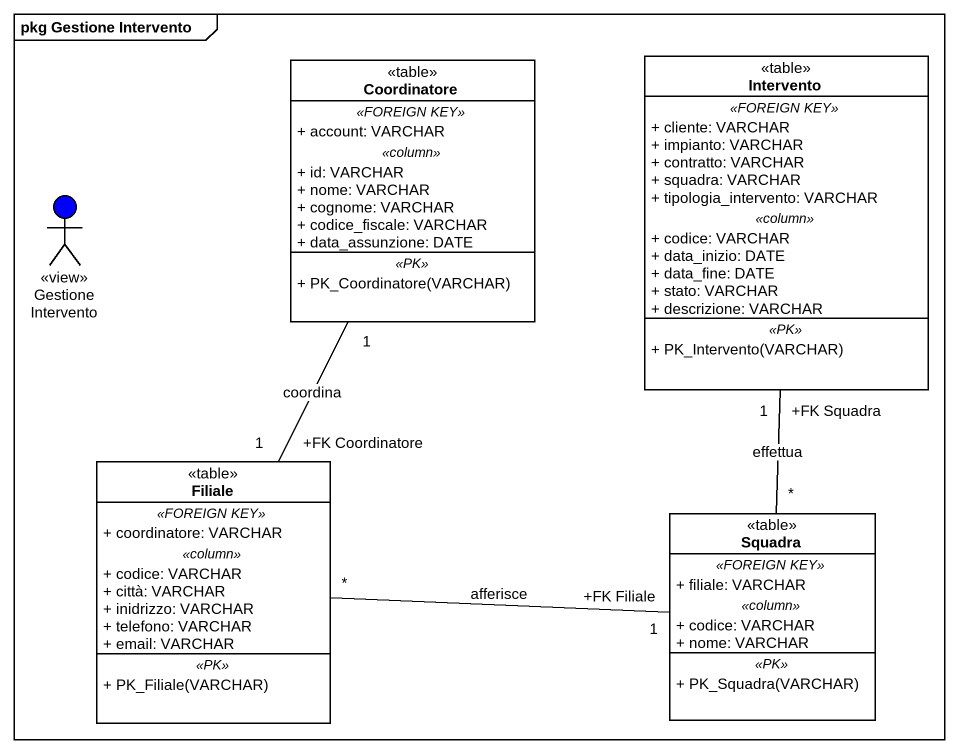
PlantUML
@startuml
mainframe pkg Gestione Intervento
allowmixing
hide circle
hide empty members
skinparam classAttributeIconSize 0
class Coordinatore <<table>> {
  .. <<FOREIGN KEY>> ..
  + account: VARCHAR
  .. <<column>> ..
  + id: VARCHAR
  + nome: VARCHAR
  + cognome: VARCHAR
  + codice_fiscale: VARCHAR
  + data_assunzione: DATE
  .. <<PK>> ..
  + PK_Coordinatore(VARCHAR)
}
class Intervento <<table>> {
  .. <<FOREIGN KEY>> ..
  + cliente: VARCHAR
  + impianto: VARCHAR
  + contratto: VARCHAR
  + squadra: VARCHAR
  + tipologia_intervento: VARCHAR
  .. <<column>> ..
  + codice: VARCHAR
  + data_inizio: DATE
  + data_fine: DATE
  + stato: VARCHAR
  + descrizione: VARCHAR
  .. <<PK>> ..
  + PK_Intervento(VARCHAR)
}
actor "Gestione Intervento" as Gestione_Intervento <<view>> #0000FF
class Filiale <<table>> {
  .. <<FOREIGN KEY>> ..
  + coordinatore: VARCHAR
  .. <<column>> ..
  + codice: VARCHAR
  + città: VARCHAR
  + inidrizzo: VARCHAR
  + telefono: VARCHAR
  + email: VARCHAR
  .. <<PK>> ..
  + PK_Filiale(VARCHAR)
}
class Squadra <<table>> {
  .. <<FOREIGN KEY>> ..
  + filiale: VARCHAR
  .. <<column>> ..
  + codice: VARCHAR
  + nome: VARCHAR
  .. <<PK>> ..
  + PK_Squadra(VARCHAR)
}
Intervento "+FK Squadra\n1" -- "*" Squadra : effettua
Filiale "+FK Coordinatore\n1" -up- "1" Coordinatore : coordina
Squadra "+FK Filiale\n1" -left- "*" Filiale : afferisce
@enduml
